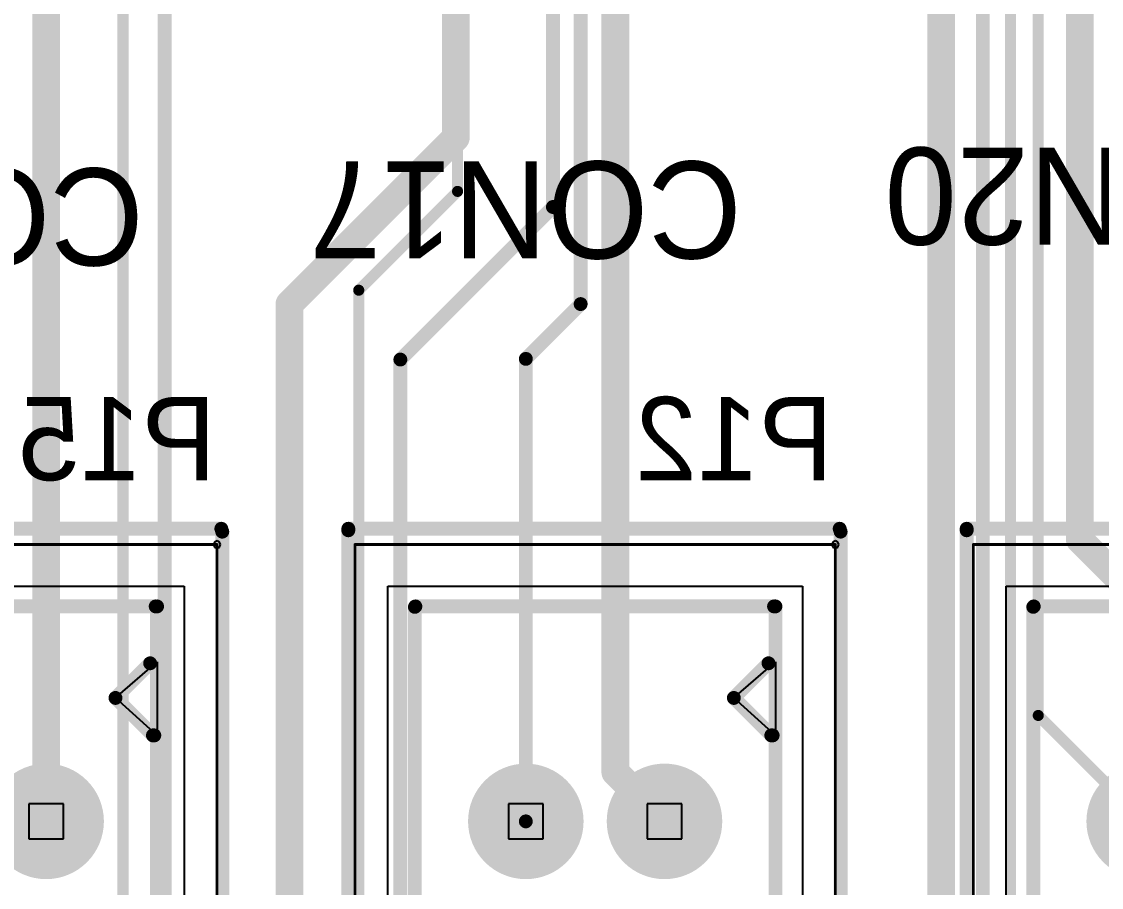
# Model space of a CAD drawing. Extents: x 11.67 to 17.2, y 3.98 to 12.28.
# Drawn here: x 14.243 to 15.021, y 5.38 to 6.005 of the extents above; entities that cross this region are included whole.
import ezdxf

# ---------------------------------------------------------------- set-up
doc = ezdxf.new("R2010")
doc.units = 0
doc.layers.get('0').update_dxf_attribs({"linetype": 'CONTINUOUS'})
for name, color, linetype in [('BOTTOMLAYER', 5, 'CONTINUOUS'), ('BOTTOMOVERLAY', 54, 'CONTINUOUS'), ('BOTTOMSOLDER', 6, 'CONTINUOUS'), ('INTERNALPLANE1', 76, 'CONTINUOUS'), ('MECHANICAL15', 56, 'CONTINUOUS'), ('MECHANICAL2', 216, 'CONTINUOUS'), ('MECHANICAL6', 56, 'CONTINUOUS'), ('MECHANICAL8', 56, 'CONTINUOUS'), ('MECHANICAL9', 56, 'CONTINUOUS'), ('MIDLAYER1', 16, 'CONTINUOUS'), ('MULTILAYER', 9, 'CONTINUOUS'), ('TOPLAYER', 1, 'CONTINUOUS'), ('TOPSOLDER', 216, 'CONTINUOUS')]:
    doc.layers.add(name, color=color, linetype=linetype)

# ---------------------------------------------------------------- blocks, each defined once
blk = doc.blocks.new('IDC_TH_16P_P2_54_C3406_B_9')
at = {"layer": 'BOTTOMLAYER', "const_width": 0.03}
for points in [[(-0.365, 0.05, 1), (-0.335, 0.05, 1)], [(-0.365, 0.05, 1), (-0.335, 0.05, 1)], [(-0.365, -0.05, 1), (-0.335, -0.05, 1)], [(-0.365, -0.05, 1), (-0.335, -0.05, 1)]]:
    blk.add_lwpolyline(points, format="xyb", close=True, dxfattribs=at)
at = {"layer": 'BOTTOMOVERLAY', "const_width": 0.01}
for points in [[(-0.561, -0.178), (-0.561, 0.17633)], [(-0.561, -0.178), (-0.561, 0.17633)], [(0.56299, 0.177), (-0.5589, 0.177)], [(0.56299, 0.177), (-0.5589, 0.177)], [(-0.103, 0.13), (-0.505, 0.13)], [(-0.103, 0.13), (-0.505, 0.13)], [(-0.505, -0.12966), (-0.505, 0.129)], [(-0.505, -0.12966), (-0.505, 0.129)], [(-0.412, 0.127), (-0.412, 0.128)], [(-0.412, 0.127), (-0.412, 0.128)], [(-0.439, 0.1), (-0.464, 0.125)], [(-0.439, 0.1), (-0.464, 0.125)], [(-0.439, 0.1), (-0.412, 0.127)], [(-0.439, 0.1), (-0.412, 0.127)], [(0.50709, -0.13), (-0.50466, -0.13)], [(0.50709, -0.13), (-0.50466, -0.13)], [(0.5622, -0.178), (-0.5599, -0.178)], [(0.5622, -0.178), (-0.5599, -0.178)]]:
    blk.add_lwpolyline(points, dxfattribs=at)
at = {"layer": 'BOTTOMOVERLAY', "const_width": 0.005}
for points in [[(-0.5635, 0.17633, 1), (-0.5585, 0.17633, 1)], [(-0.5635, 0.17633, 1), (-0.5585, 0.17633, 1)], [(-0.5614, 0.177, 1), (-0.5564, 0.177, 1)], [(-0.5614, 0.177, 1), (-0.5564, 0.177, 1)], [(-0.5075, 0.13, 1), (-0.5025, 0.13, 1)], [(-0.5075, 0.13, 1), (-0.5025, 0.13, 1)], [(-0.5075, 0.129, 1), (-0.5025, 0.129, 1)], [(-0.5075, 0.129, 1), (-0.5025, 0.129, 1)], [(-0.4145, 0.128, 1), (-0.4095, 0.128, 1)], [(-0.4145, 0.128, 1), (-0.4095, 0.128, 1)], [(-0.4665, 0.125, 1), (-0.4615, 0.125, 1)], [(-0.4665, 0.125, 1), (-0.4615, 0.125, 1)], [(-0.4145, 0.127, 1), (-0.4095, 0.127, 1)], [(-0.4145, 0.127, 1), (-0.4095, 0.127, 1)], [(-0.4145, 0.127, 1), (-0.4095, 0.127, 1)], [(-0.4145, 0.127, 1), (-0.4095, 0.127, 1)], [(-0.4415, 0.1, 1), (-0.4365, 0.1, 1)], [(-0.4415, 0.1, 1), (-0.4365, 0.1, 1)], [(-0.4415, 0.1, 1), (-0.4365, 0.1, 1)], [(-0.4415, 0.1, 1), (-0.4365, 0.1, 1)], [(-0.5075, -0.12966, 1), (-0.5025, -0.12966, 1)], [(-0.5075, -0.12966, 1), (-0.5025, -0.12966, 1)], [(-0.50716, -0.13, 1), (-0.50216, -0.13, 1)], [(-0.50716, -0.13, 1), (-0.50216, -0.13, 1)], [(-0.5635, -0.178, 1), (-0.5585, -0.178, 1)], [(-0.5635, -0.178, 1), (-0.5585, -0.178, 1)], [(-0.5624, -0.178, 1), (-0.5574, -0.178, 1)], [(-0.5624, -0.178, 1), (-0.5574, -0.178, 1)]]:
    blk.add_lwpolyline(points, format="xyb", close=True, dxfattribs=at)
at = {"layer": 'BOTTOMSOLDER', "const_width": 0.034}
for points in [[(-0.367, 0.05, 1), (-0.333, 0.05, 1)], [(-0.367, 0.05, 1), (-0.333, 0.05, 1)], [(-0.367, -0.05, 1), (-0.333, -0.05, 1)], [(-0.367, -0.05, 1), (-0.333, -0.05, 1)]]:
    blk.add_lwpolyline(points, format="xyb", close=True, dxfattribs=at)
at = {"layer": 'INTERNALPLANE1', "const_width": 0.04165}
for points in [[(-0.37083, 0.05, 1), (-0.32917, 0.05, 1)], [(-0.37083, 0.05, 1), (-0.32917, 0.05, 1)], [(-0.37083, -0.05, 1), (-0.32917, -0.05, 1)], [(-0.37083, -0.05, 1), (-0.32917, -0.05, 1)]]:
    blk.add_lwpolyline(points, format="xyb", close=True, dxfattribs=at)
at = {"layer": 'MECHANICAL2'}
for p, q in [((-0.07874, 0.17323), (-0.54961, 0.17323)), ((-0.54961, 0.17323), (-0.54961, -0.17323)), ((-0.07874, 0.17323), (-0.54961, 0.17323)), ((-0.54961, 0.17323), (-0.54961, -0.17323)), ((-0.51968, -0.14961), (-0.51968, 0.14961)), ((-0.51968, 0.14961), (-0.07874, 0.14961)), ((-0.51968, -0.14961), (-0.51968, 0.14961)), ((-0.51968, 0.14961), (-0.07874, 0.14961)), ((-0.439, 0.1), (-0.465, 0.13)), ((-0.465, 0.13), (-0.412, 0.13)), ((-0.439, 0.1), (-0.465, 0.13)), ((-0.465, 0.13), (-0.412, 0.13)), ((-0.412, 0.13), (-0.439, 0.1)), ((-0.412, 0.13), (-0.439, 0.1)), ((0.51968, -0.14961), (-0.51968, -0.14961)), ((0.51968, -0.14961), (-0.51968, -0.14961)), ((-0.54961, -0.17323), (0.54961, -0.17323)), ((-0.54961, -0.17323), (0.54961, -0.17323))]:
    blk.add_line(p, q, dxfattribs=at)
at = {"layer": 'MECHANICAL6', "const_width": 0.002}
for points in [[(0.54961, 0.17323), (-0.54961, 0.17323)], [(-0.54961, -0.17323), (-0.54961, 0.17323)], [(0.54961, 0.17323), (-0.54961, 0.17323)], [(-0.54961, -0.17323), (-0.54961, 0.17323)], [(0.54961, -0.17323), (-0.54961, -0.17323)], [(0.54961, -0.17323), (-0.54961, -0.17323)]]:
    blk.add_lwpolyline(points, dxfattribs=at)
at = {"layer": 'MECHANICAL6', "const_width": 0.001}
for points in [[(-0.55011, 0.17323, 1), (-0.54911, 0.17323, 1)], [(-0.55011, 0.17323, 1), (-0.54911, 0.17323, 1)], [(-0.55011, 0.17323, 1), (-0.54911, 0.17323, 1)], [(-0.55011, 0.17323, 1), (-0.54911, 0.17323, 1)], [(-0.55011, -0.17323, 1), (-0.54911, -0.17323, 1)], [(-0.55011, -0.17323, 1), (-0.54911, -0.17323, 1)], [(-0.55011, -0.17323, 1), (-0.54911, -0.17323, 1)], [(-0.55011, -0.17323, 1), (-0.54911, -0.17323, 1)]]:
    blk.add_lwpolyline(points, format="xyb", close=True, dxfattribs=at)
at = {"layer": 'MECHANICAL8'}
for p, q in [((-0.55142, 0.17504), (-0.55217, 0.17323)), ((-0.55142, 0.17504), (-0.55217, 0.17323)), ((-0.55217, 0.17323), (-0.55217, 0.17323)), ((-0.55217, 0.17323), (-0.55142, 0.17142)), ((-0.55217, 0.17323), (-0.55217, 0.17323)), ((-0.55217, 0.17323), (-0.55142, 0.17142)), ((-0.54961, 0.17579), (-0.55142, 0.17504)), ((-0.54961, 0.17579), (-0.55142, 0.17504)), ((-0.55142, 0.17142), (-0.54961, 0.17067)), ((-0.55142, 0.17142), (-0.54961, 0.17067)), ((-0.5478, 0.17504), (-0.54961, 0.17579)), ((-0.5478, 0.17504), (-0.54961, 0.17579)), ((-0.54961, 0.17067), (-0.5478, 0.17142)), ((-0.54961, 0.17067), (-0.5478, 0.17142)), ((-0.54705, 0.17323), (-0.5478, 0.17504)), ((-0.54705, 0.17323), (-0.5478, 0.17504)), ((-0.5478, 0.17142), (-0.54705, 0.17323)), ((-0.5478, 0.17142), (-0.54705, 0.17323)), ((-0.54705, 0.17323), (-0.54705, 0.17323)), ((-0.54705, 0.17323), (-0.54705, 0.17323))]:
    blk.add_line(p, q, dxfattribs=at)
at = {"layer": 'MECHANICAL9'}
for p, q in [((-0.3626, 0.0626), (-0.3626, 0.0374)), ((-0.3374, 0.0626), (-0.3626, 0.0626)), ((-0.3626, 0.0626), (-0.3626, 0.0374)), ((-0.3374, 0.0626), (-0.3626, 0.0626)), ((-0.3374, 0.0374), (-0.3374, 0.0626)), ((-0.3374, 0.0374), (-0.3374, 0.0626)), ((-0.3626, 0.0374), (-0.3374, 0.0374)), ((-0.3626, 0.0374), (-0.3374, 0.0374)), ((-0.3626, -0.0374), (-0.3626, -0.0626)), ((-0.3374, -0.0374), (-0.3626, -0.0374)), ((-0.3626, -0.0374), (-0.3626, -0.0626)), ((-0.3374, -0.0374), (-0.3626, -0.0374)), ((-0.3374, -0.0626), (-0.3374, -0.0374)), ((-0.3374, -0.0626), (-0.3374, -0.0374)), ((-0.3626, -0.0626), (-0.3374, -0.0626)), ((-0.3626, -0.0626), (-0.3374, -0.0626))]:
    blk.add_line(p, q, dxfattribs=at)
at = {"layer": 'MIDLAYER1', "const_width": 0.03}
for points in [[(-0.365, 0.05, 1), (-0.335, 0.05, 1)], [(-0.365, 0.05, 1), (-0.335, 0.05, 1)], [(-0.365, -0.05, 1), (-0.335, -0.05, 1)], [(-0.365, -0.05, 1), (-0.335, -0.05, 1)]]:
    blk.add_lwpolyline(points, format="xyb", close=True, dxfattribs=at)
at = {"layer": 'MULTILAYER', "const_width": 0.03}
for points in [[(-0.365, 0.05, 1), (-0.335, 0.05, 1)], [(-0.365, 0.05, 1), (-0.335, 0.05, 1)], [(-0.365, -0.05, 1), (-0.335, -0.05, 1)], [(-0.365, -0.05, 1), (-0.335, -0.05, 1)]]:
    blk.add_lwpolyline(points, format="xyb", close=True, dxfattribs=at)
at = {"layer": 'TOPLAYER', "const_width": 0.03}
for points in [[(-0.365, 0.05, 1), (-0.335, 0.05, 1)], [(-0.365, 0.05, 1), (-0.335, 0.05, 1)], [(-0.365, -0.05, 1), (-0.335, -0.05, 1)], [(-0.365, -0.05, 1), (-0.335, -0.05, 1)]]:
    blk.add_lwpolyline(points, format="xyb", close=True, dxfattribs=at)
at = {"layer": 'TOPSOLDER', "const_width": 0.034}
for points in [[(-0.367, 0.05, 1), (-0.333, 0.05, 1)], [(-0.367, 0.05, 1), (-0.333, 0.05, 1)], [(-0.367, -0.05, 1), (-0.333, -0.05, 1)], [(-0.367, -0.05, 1), (-0.333, -0.05, 1)]]:
    blk.add_lwpolyline(points, format="xyb", close=True, dxfattribs=at)
blk = doc.blocks.new('IDC_TH_16P_P2_54_C3406_B10')
at = {"layer": 'BOTTOMLAYER', "const_width": 0.03}
blk.add_lwpolyline([(-0.365, 0.05, 1), (-0.335, 0.05, 1)], format="xyb", close=True, dxfattribs=at)
at = {"layer": 'BOTTOMOVERLAY', "const_width": 0.01}
for points in [[(-0.561, -0.178), (-0.561, 0.17633)], [(0.56299, 0.177), (-0.5589, 0.177)], [(-0.103, 0.13), (-0.505, 0.13)], [(-0.505, -0.12966), (-0.505, 0.129)], [(-0.412, 0.127), (-0.412, 0.128)], [(-0.439, 0.1), (-0.464, 0.125)], [(-0.439, 0.1), (-0.412, 0.127)]]:
    blk.add_lwpolyline(points, dxfattribs=at)
at = {"layer": 'BOTTOMOVERLAY', "const_width": 0.005}
for points in [[(-0.5635, 0.17633, 1), (-0.5585, 0.17633, 1)], [(-0.5614, 0.177, 1), (-0.5564, 0.177, 1)], [(-0.5075, 0.13, 1), (-0.5025, 0.13, 1)], [(-0.5075, 0.129, 1), (-0.5025, 0.129, 1)], [(-0.4145, 0.128, 1), (-0.4095, 0.128, 1)], [(-0.4665, 0.125, 1), (-0.4615, 0.125, 1)], [(-0.4145, 0.127, 1), (-0.4095, 0.127, 1)], [(-0.4145, 0.127, 1), (-0.4095, 0.127, 1)], [(-0.4415, 0.1, 1), (-0.4365, 0.1, 1)], [(-0.4415, 0.1, 1), (-0.4365, 0.1, 1)]]:
    blk.add_lwpolyline(points, format="xyb", close=True, dxfattribs=at)
at = {"layer": 'BOTTOMSOLDER', "const_width": 0.034}
blk.add_lwpolyline([(-0.367, 0.05, 1), (-0.333, 0.05, 1)], format="xyb", close=True, dxfattribs=at)
at = {"layer": 'INTERNALPLANE1', "const_width": 0.04165}
blk.add_lwpolyline([(-0.37083, 0.05, 1), (-0.32917, 0.05, 1)], format="xyb", close=True, dxfattribs=at)
at = {"layer": 'MECHANICAL2'}
for p, q in [((-0.07874, 0.17323), (-0.54961, 0.17323)), ((-0.54961, 0.17323), (-0.54961, -0.17323)), ((-0.51968, -0.14961), (-0.51968, 0.14961)), ((-0.51968, 0.14961), (-0.07874, 0.14961)), ((-0.439, 0.1), (-0.465, 0.13)), ((-0.465, 0.13), (-0.412, 0.13)), ((-0.412, 0.13), (-0.439, 0.1))]:
    blk.add_line(p, q, dxfattribs=at)
at = {"layer": 'MECHANICAL6', "const_width": 0.002}
for points in [[(0.54961, 0.17323), (-0.54961, 0.17323)], [(-0.54961, -0.17323), (-0.54961, 0.17323)]]:
    blk.add_lwpolyline(points, dxfattribs=at)
at = {"layer": 'MECHANICAL6', "const_width": 0.001}
blk.add_lwpolyline([(-0.55011, 0.17323, 1), (-0.54911, 0.17323, 1)], format="xyb", close=True, dxfattribs=at)
blk.add_lwpolyline([(-0.55011, 0.17323, 1), (-0.54911, 0.17323, 1)], format="xyb", close=True, dxfattribs=at)
at = {"layer": 'MECHANICAL8'}
for p, q in [((-0.55142, 0.17504), (-0.55217, 0.17323)), ((-0.55217, 0.17323), (-0.55217, 0.17323)), ((-0.55217, 0.17323), (-0.55142, 0.17142)), ((-0.54961, 0.17579), (-0.55142, 0.17504)), ((-0.55142, 0.17142), (-0.54961, 0.17067)), ((-0.5478, 0.17504), (-0.54961, 0.17579)), ((-0.54961, 0.17067), (-0.5478, 0.17142)), ((-0.54705, 0.17323), (-0.5478, 0.17504)), ((-0.5478, 0.17142), (-0.54705, 0.17323)), ((-0.54705, 0.17323), (-0.54705, 0.17323))]:
    blk.add_line(p, q, dxfattribs=at)
at = {"layer": 'MECHANICAL9'}
for p, q in [((-0.3626, 0.0626), (-0.3626, 0.0374)), ((-0.3374, 0.0626), (-0.3626, 0.0626)), ((-0.3374, 0.0374), (-0.3374, 0.0626)), ((-0.3626, 0.0374), (-0.3374, 0.0374))]:
    blk.add_line(p, q, dxfattribs=at)
at = {"layer": 'MIDLAYER1', "const_width": 0.03}
blk.add_lwpolyline([(-0.365, 0.05, 1), (-0.335, 0.05, 1)], format="xyb", close=True, dxfattribs=at)
at = {"layer": 'MULTILAYER', "const_width": 0.03}
blk.add_lwpolyline([(-0.365, 0.05, 1), (-0.335, 0.05, 1)], format="xyb", close=True, dxfattribs=at)
at = {"layer": 'TOPLAYER', "const_width": 0.03}
blk.add_lwpolyline([(-0.365, 0.05, 1), (-0.335, 0.05, 1)], format="xyb", close=True, dxfattribs=at)
at = {"layer": 'TOPSOLDER', "const_width": 0.034}
blk.add_lwpolyline([(-0.367, 0.05, 1), (-0.333, 0.05, 1)], format="xyb", close=True, dxfattribs=at)
blk = doc.blocks.new('IDC_TH_16P_P2_54_C3406_B14')
at = {"layer": 'BOTTOMOVERLAY', "const_width": 0.01}
for points in [[(-0.561, -0.178), (-0.561, 0.17633)], [(-0.505, -0.12966), (-0.505, 0.129)], [(0.50709, -0.13), (-0.50466, -0.13)], [(0.5622, -0.178), (-0.5599, -0.178)]]:
    blk.add_lwpolyline(points, dxfattribs=at)
at = {"layer": 'BOTTOMOVERLAY', "const_width": 0.005}
for points in [[(-0.5075, -0.12966, 1), (-0.5025, -0.12966, 1)], [(-0.50716, -0.13, 1), (-0.50216, -0.13, 1)], [(-0.5635, -0.178, 1), (-0.5585, -0.178, 1)], [(-0.5624, -0.178, 1), (-0.5574, -0.178, 1)]]:
    blk.add_lwpolyline(points, format="xyb", close=True, dxfattribs=at)
at = {"layer": 'BOTTOMSOLDER', "const_width": 0.034}
blk.add_lwpolyline([(-0.367, -0.05, 1), (-0.333, -0.05, 1)], format="xyb", close=True, dxfattribs=at)
at = {"layer": 'INTERNALPLANE1', "const_width": 0.04165}
blk.add_lwpolyline([(-0.37083, -0.05, 1), (-0.32917, -0.05, 1)], format="xyb", close=True, dxfattribs=at)
at = {"layer": 'MECHANICAL2'}
for p, q in [((-0.54961, 0.17323), (-0.54961, -0.17323)), ((-0.51968, -0.14961), (-0.51968, 0.14961)), ((0.51968, -0.14961), (-0.51968, -0.14961)), ((-0.54961, -0.17323), (0.54961, -0.17323))]:
    blk.add_line(p, q, dxfattribs=at)
at = {"layer": 'MECHANICAL6', "const_width": 0.002}
for points in [[(-0.54961, -0.17323), (-0.54961, 0.17323)], [(0.54961, -0.17323), (-0.54961, -0.17323)]]:
    blk.add_lwpolyline(points, dxfattribs=at)
at = {"layer": 'MECHANICAL6', "const_width": 0.001}
blk.add_lwpolyline([(-0.55011, -0.17323, 1), (-0.54911, -0.17323, 1)], format="xyb", close=True, dxfattribs=at)
blk.add_lwpolyline([(-0.55011, -0.17323, 1), (-0.54911, -0.17323, 1)], format="xyb", close=True, dxfattribs=at)
at = {"layer": 'TOPSOLDER', "const_width": 0.034}
blk.add_lwpolyline([(-0.367, -0.05, 1), (-0.333, -0.05, 1)], format="xyb", close=True, dxfattribs=at)

msp = doc.modelspace()

# ---------------------------------------------------------------- linework, layer by layer
at = {"layer": 'BOTTOMLAYER'}
for points, const_width in [([(14.93596, 5.081), (14.93596, 7.19939)], 0.01), ([(14.90113, 5.15617), (14.90113, 7.19091)], 0.01), ([(14.67096, 5.46346), (14.67096, 6.72889)], 0.02), ([(14.55722, 5.88226), (14.55722, 6.67226)], 0.008), ([(14.64596, 5.801), (14.64596, 6.6518)], 0.01), ([(14.62596, 5.871), (14.62596, 6.64352)], 0.01), ([(14.48596, 5.811), (14.55722, 5.88226)], 0.008), ([(14.51596, 5.761), (14.62596, 5.871)], 0.01), ([(14.48596, 5.261), (14.48596, 5.811)], 0.008), ([(14.60643, 5.76147), (14.64596, 5.801)], 0.01), ([(14.51596, 5.301), (14.51596, 5.761)], 0.01), ([(14.60643, 5.42799), (14.60643, 5.76147)], 0.01), ([(14.67096, 5.46346), (14.70643, 5.42799)], 0.02)]:
    msp.add_lwpolyline(points, dxfattribs=dict(at, const_width=const_width))
for points, const_width in [([(14.55522, 5.88226, 1), (14.55922, 5.88226, 1)], 0.004), ([(14.55522, 5.88226, 1), (14.55922, 5.88226, 1)], 0.004), ([(14.62346, 5.871, 1), (14.62846, 5.871, 1)], 0.005), ([(14.62346, 5.871, 1), (14.62846, 5.871, 1)], 0.005), ([(14.48396, 5.811, 1), (14.48796, 5.811, 1)], 0.004), ([(14.48396, 5.811, 1), (14.48796, 5.811, 1)], 0.004), ([(14.64346, 5.801, 1), (14.64846, 5.801, 1)], 0.005), ([(14.64346, 5.801, 1), (14.64846, 5.801, 1)], 0.005), ([(14.51346, 5.761, 1), (14.51846, 5.761, 1)], 0.005), ([(14.51346, 5.761, 1), (14.51846, 5.761, 1)], 0.005), ([(14.60393, 5.76147, 1), (14.60893, 5.76147, 1)], 0.005), ([(14.60393, 5.76147, 1), (14.60893, 5.76147, 1)], 0.005), ([(14.66596, 5.46346, 1), (14.67596, 5.46346, 1)], 0.01), ([(14.66596, 5.46346, 1), (14.67596, 5.46346, 1)], 0.01), ([(14.70143, 5.42799, 1), (14.71143, 5.42799, 1)], 0.01), ([(14.60393, 5.42799, 1), (14.60893, 5.42799, 1)], 0.005)]:
    msp.add_lwpolyline(points, format="xyb", close=True, dxfattribs=dict(at, const_width=const_width))
at = {"layer": 'INTERNALPLANE1', "const_width": 0.02}
for points in [[(14.90596, 4.01202), (14.90596, 7.401)], [(14.55596, 5.921), (14.55596, 6.451)], [(14.43596, 5.801), (14.55596, 5.921)], [(14.43596, 4.01202), (14.43596, 5.801)]]:
    msp.add_lwpolyline(points, dxfattribs=at)
at = {"layer": 'INTERNALPLANE1', "const_width": 0.01}
for points in [[(14.55096, 5.921, 1), (14.56096, 5.921, 1)], [(14.55096, 5.921, 1), (14.56096, 5.921, 1)], [(14.43096, 5.801, 1), (14.44096, 5.801, 1)], [(14.43096, 5.801, 1), (14.44096, 5.801, 1)]]:
    msp.add_lwpolyline(points, format="xyb", close=True, dxfattribs=at)
at = {"layer": 'MIDLAYER1'}
for points, const_width in [([(15.00596, 5.631), (15.00596, 7.3469)], 0.02), ([(14.97596, 5.50437), (14.97596, 7.34296)], 0.008), ([(14.95596, 5.321), (14.95596, 7.3269)], 0.008), ([(14.93596, 5.281), (14.93596, 7.3069)], 0.008), ([(14.31596, 5.08342), (14.31596, 6.28706)], 0.008), ([(14.34596, 5.021), (14.34596, 6.271)], 0.01), ([(14.26053, 5.42799), (14.26053, 6.26557)], 0.02), ([(15.00596, 5.631), (15.15234, 5.48462)], 0.02), ([(14.97596, 5.50437), (15.05234, 5.42799)], 0.008)]:
    msp.add_lwpolyline(points, dxfattribs=dict(at, const_width=const_width))
for points, const_width in [([(15.00096, 5.631, 1), (15.01096, 5.631, 1)], 0.01), ([(15.00096, 5.631, 1), (15.01096, 5.631, 1)], 0.01), ([(14.97396, 5.50437, 1), (14.97796, 5.50437, 1)], 0.004), ([(14.97396, 5.50437, 1), (14.97796, 5.50437, 1)], 0.004), ([(14.25553, 5.42799, 1), (14.26553, 5.42799, 1)], 0.01)]:
    msp.add_lwpolyline(points, format="xyb", close=True, dxfattribs=dict(at, const_width=const_width))

# ---------------------------------------------------------------- block references
at = {"rotation": 270}
for name, p in [('IDC_TH_16P_P2_54_C3406_B10', (14.21053, 5.07799)), ('IDC_TH_16P_P2_54_C3406_B_9', (14.65643, 5.07799)), ('IDC_TH_16P_P2_54_C3406_B14', (15.10234, 5.07799))]:
    msp.add_blockref(name, p, dxfattribs=at)

# ---------------------------------------------------------------- texts
at = {"layer": 'BOTTOMOVERLAY', "text_generation_flag": 2}
for s, p in [('P15', (14.383, 5.674)), ('P12', (14.828, 5.674))]:
    msp.add_text(s, height=0.06, rotation=360, dxfattribs=at).set_placement(p)
at = {"layer": 'MECHANICAL15'}
for s, p in [('CON20', (15.17723, 5.91388)), ('CON17', (14.76223, 5.90388)), ('CON16', (14.33098, 5.89888))]:
    msp.add_text(s, height=0.07, rotation=180, dxfattribs=at).set_placement(p)

doc.saveas('drawing.dxf')
